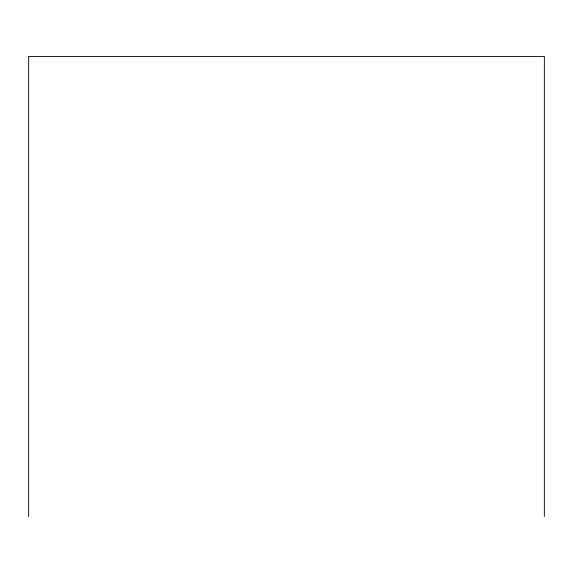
<?xml version="1.0" encoding="UTF-8"?>
<svg xmlns="http://www.w3.org/2000/svg" width="573" height="573" viewBox="0 0 573 573"><rect width="100%" height="100%" fill="white"/><g stroke="black" fill="none" stroke-linecap="round" stroke-linejoin="round"><path stroke-width="0.86" d="M544.35 516.524L544.35 56.476L28.65 56.476L28.65 516.524"/></g></svg>
